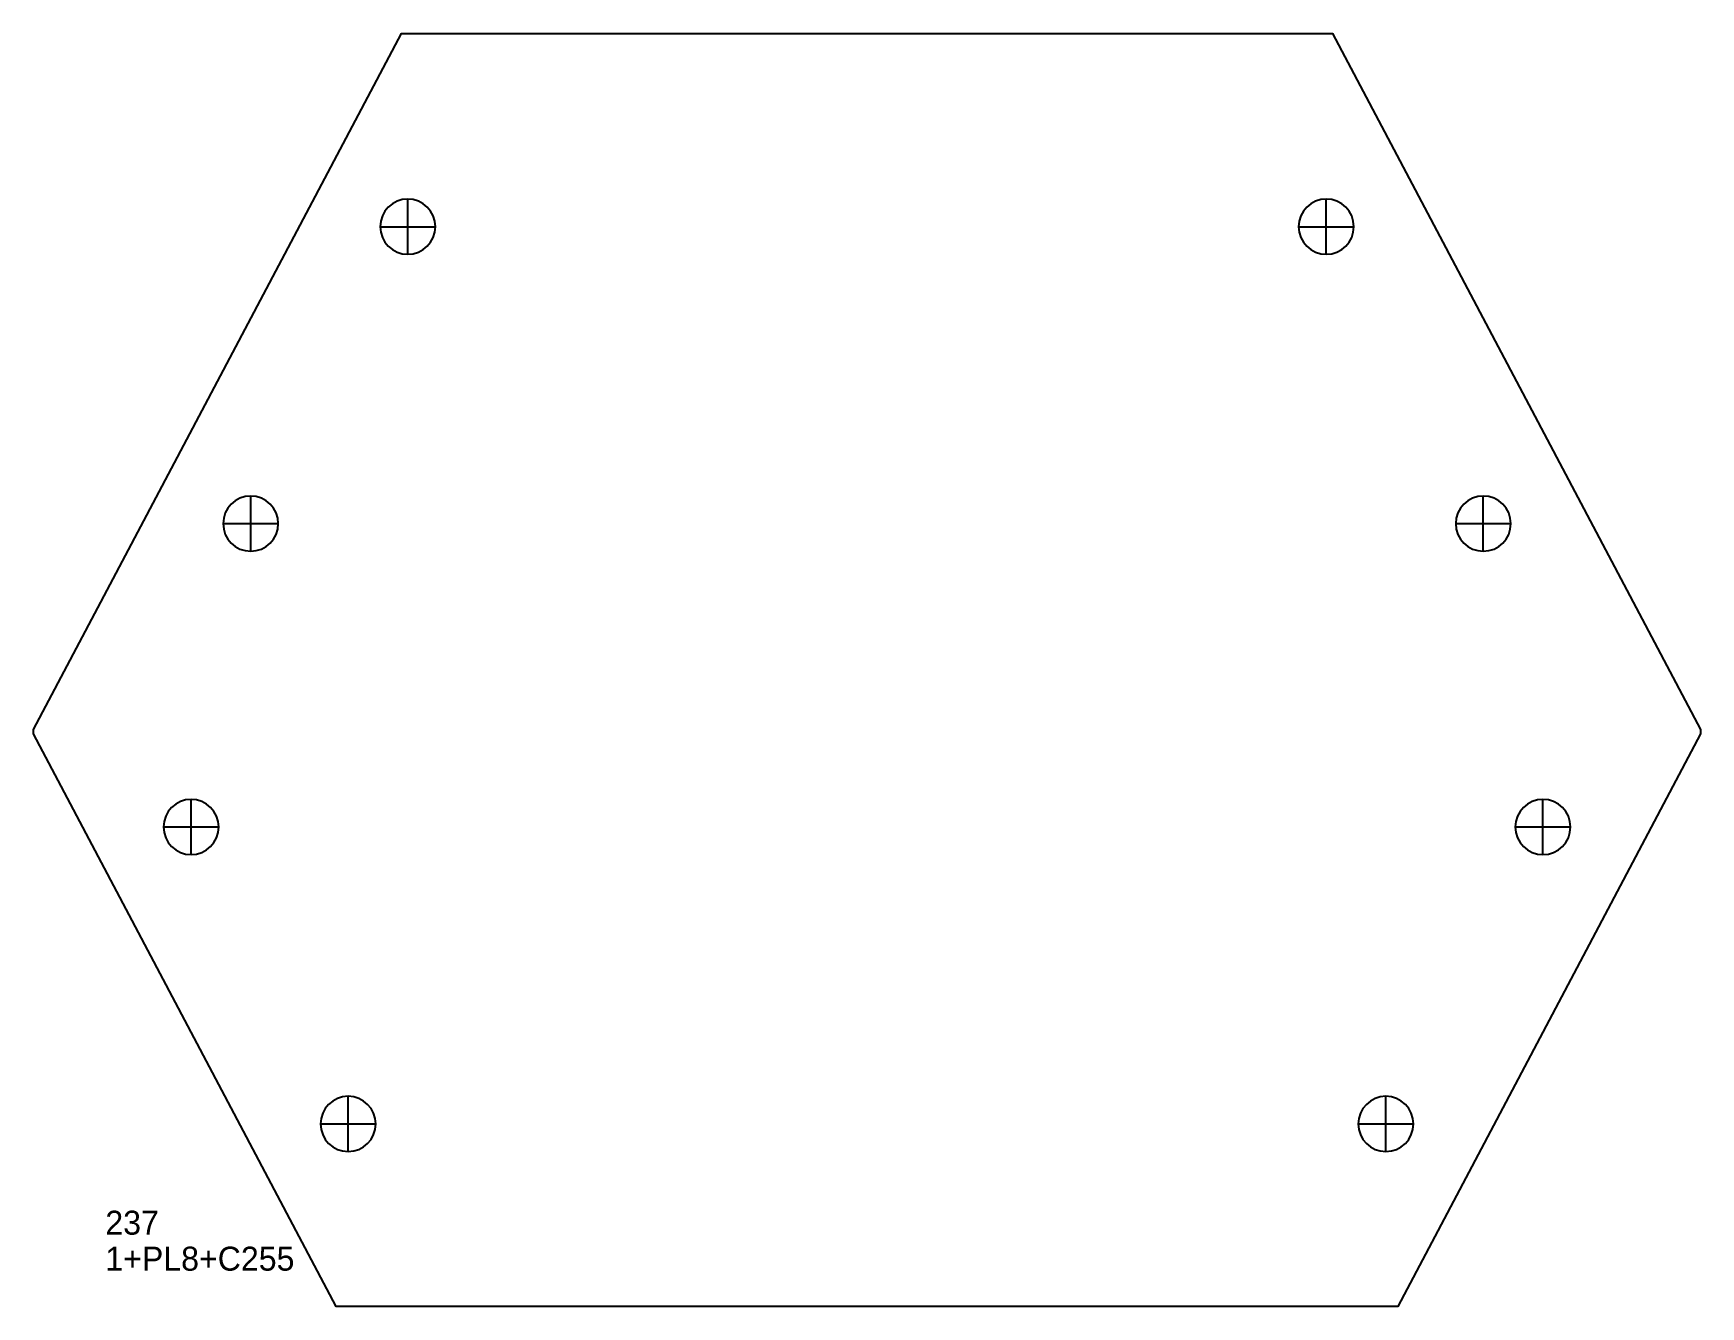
# Model space of a CAD drawing. Extents: x 0 to 695, y 0 to 531.
import ezdxf

# ---------------------------------------------------------------- set-up
doc = ezdxf.new("R2010")
doc.units = 0
for name, color, linetype in [('22', 7, 'CONTINUOUS'), ('CUT', 7, 'CONTINUOUS'), ('SCRIBE', 3, 'CONTINUOUS'), ('TEXT', 7, 'CONTINUOUS')]:
    doc.layers.add(name, color=color, linetype=linetype)

msp = doc.modelspace()

# ---------------------------------------------------------------- linework, layer by layer
at = {"layer": '22', "color": 7, "linetype": 'CONTINUOUS'}
for p, q in [((156.05, 438.62), (156.05, 461.62)), ((538.85, 438.62), (538.85, 461.62)), ((144.55, 450.12), (167.55, 450.12)), ((527.35, 450.12), (550.35, 450.12)), ((90.6, 314.86), (90.6, 337.86)), ((604.3, 314.86), (604.3, 337.86)), ((79.1, 326.36), (102.1, 326.36)), ((592.8, 326.36), (615.8, 326.36)), ((65.75, 188.42), (65.75, 211.42)), ((629.15, 188.42), (629.15, 211.42)), ((54.25, 199.92), (77.25, 199.92)), ((617.65, 199.92), (640.65, 199.92)), ((131.2, 64.66), (131.2, 87.66)), ((563.7, 64.66), (563.7, 87.66)), ((119.7, 76.16), (142.7, 76.16)), ((552.2, 76.16), (575.2, 76.16))]:
    msp.add_line(p, q, dxfattribs=at)
for points in [[(156.05, 461.62, 1), (156.05, 438.62, 1)], [(538.85, 461.62, 1), (538.85, 438.62, 1)], [(90.6, 337.86, 1), (90.6, 314.86, 1)], [(604.3, 337.86, 1), (604.3, 314.86, 1)], [(65.75, 211.42, 1), (65.75, 188.42, 1)], [(629.15, 211.42, 1), (629.15, 188.42, 1)], [(131.2, 87.66, 1), (131.2, 64.66, 1)], [(563.7, 87.66, 1), (563.7, 64.66, 1)]]:
    msp.add_lwpolyline(points, format="xyb", close=True, dxfattribs=at)
at = {"layer": 'CUT', "color": 7, "linetype": 'CONTINUOUS'}
msp.add_lwpolyline([(0, 238.68), (0, 240.61), (153.42, 530.7), (541.48, 530.7), (694.89, 240.61), (694.89, 238.68), (568.67, 0), (126.23, 0)], close=True, dxfattribs=at)

# ---------------------------------------------------------------- texts
at = {"layer": 'SCRIBE', "color": 3}
msp.add_text('237', height=10, dxfattribs=at).set_placement((30, 30))
at = {"layer": 'TEXT', "color": 7}
msp.add_text('1+PL8+C255', height=10, dxfattribs=at).set_placement((30, 15))

doc.saveas('drawing.dxf')
